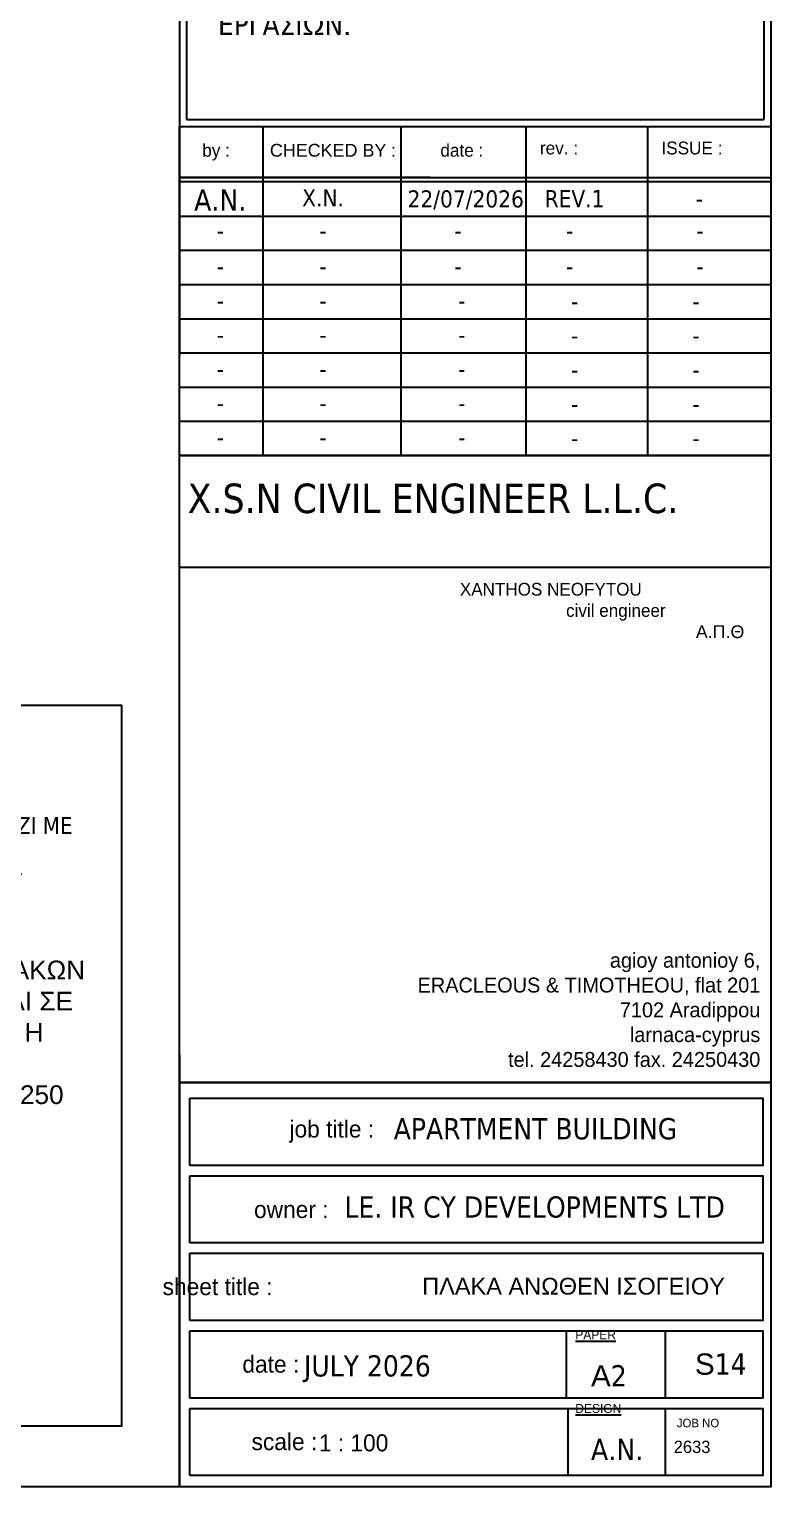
# Model space of a CAD drawing. Header units: millimetres. Extents: x -2171 to 1563, y -1758 to -1505.
# Drawn here: x -1058.63 to -1049.82, y -1630.29 to -1612.98 of the extents above; entities that cross this region are included whole.
import ezdxf

# ---------------------------------------------------------------- set-up
doc = ezdxf.new("R2010")
doc.units = ezdxf.units.MM
doc.layers.add('-S_TEXT', color=3, linetype='Continuous')
doc.layers.add('ANOIGMATA', color=7, linetype='Continuous')
doc.layers.add('A-ANNO-DIMS', color=1, linetype='Continuous', lineweight=9)
doc.layers.add('TEXT', color=20, linetype='Continuous', lineweight=13)
doc.styles.get("Standard").update_dxf_attribs({"font": 'tahoma.ttf'})

# ---------------------------------------------------------------- blocks, each defined once
blk = doc.blocks.new('PINAKAKI')
at = {"color": 0}
for p, q in [((121988.65, -208358.392), (121988.65, -208373.351)), ((121988.733, -208358.475), (121988.733, -208370.548)), ((121995.588, -208358.475), (121995.588, -208370.548)), ((121995.67, -208358.392), (121995.669, -208370.631)), ((121988.649, -208370.631), (121995.669, -208370.631)), ((121988.732, -208370.548), (121995.587, -208370.548)), ((121989.64, -208370.631), (121989.64, -208374.541)), ((121991.28, -208374.541), (121991.28, -208370.631)), ((121992.766, -208374.541), (121992.766, -208370.631)), ((121994.208, -208374.541), (121994.208, -208370.631)), ((121991.624, -208371.24), (121988.651, -208371.24)), ((121988.651, -208371.24), (121995.67, -208371.24)), ((121995.67, -208371.291), (121988.651, -208371.291)), ((121995.67, -208371.24), (121995.67, -208371.291)), ((121995.67, -208375.87), (121988.651, -208375.87)), ((121988.651, -208381.659), (121988.651, -208386.792)), ((121988.774, -208382.974), (121988.774, -208382.175)), ((121988.774, -208383.895), (121988.774, -208383.096)), ((121988.774, -208384.816), (121988.774, -208384.018)), ((121988.774, -208385.738), (121988.774, -208384.939)), ((121988.774, -208386.659), (121988.774, -208385.861))]:
    blk.add_line(p, q, dxfattribs=at)
at = {"color": 3}
blk.add_line((121995.67, -208372.455), (121995.67, -208374.541), dxfattribs=at)
at = {"color": 0}
for points in [[(121988.651, -208370.631), (121995.67, -208370.631), (121995.67, -208374.541), (121988.651, -208374.541)], [(121988.651, -208370.631), (121995.67, -208370.631), (121995.67, -208374.541), (121988.651, -208374.541)], [(121988.651, -208374.541), (121995.67, -208374.541), (121995.67, -208381.988), (121988.651, -208381.988)], [(121988.651, -208381.988), (121995.67, -208381.988), (121995.67, -208386.792), (121988.651, -208386.792)]]:
    blk.add_lwpolyline(points, close=True, dxfattribs=at)
for points in [[(121988.651, -208371.697), (121995.67, -208371.697)], [(121988.651, -208372.103), (121995.67, -208372.103)], [(121988.651, -208372.51), (121995.67, -208372.51)], [(121988.651, -208372.916), (121995.67, -208372.916)], [(121988.651, -208373.322), (121995.67, -208373.322)], [(121988.651, -208373.728), (121995.67, -208373.728)], [(121988.651, -208374.135), (121995.67, -208374.135)], [(121988.774, -208382.175), (121995.574, -208382.175), (121995.574, -208382.974), (121988.774, -208382.974)], [(121988.774, -208383.096), (121995.574, -208383.096), (121995.574, -208383.895), (121988.774, -208383.895)], [(121988.774, -208384.018), (121995.574, -208384.018), (121995.574, -208384.816), (121988.774, -208384.816)], [(121988.774, -208384.939), (121995.574, -208384.939), (121995.574, -208385.738), (121988.774, -208385.738)], [(121993.239, -208384.939), (121993.239, -208385.738)], [(121994.417, -208384.939), (121994.417, -208385.738)], [(121988.774, -208385.861), (121995.574, -208385.861), (121995.574, -208386.659), (121988.774, -208386.659)], [(121993.259, -208385.861), (121993.259, -208386.659)], [(121994.417, -208385.861), (121994.417, -208386.659)]]:
    blk.add_lwpolyline(points, dxfattribs=at)
blk.add_lwpolyline([(121988.651, -208374.541), (121995.67, -208374.541)])
at = {"layer": '-S_TEXT', "color": 3, "insert": (121989.107, -208366.797), "char_height": 0.25, "attachment_point": 1}
blk.add_mtext_dynamic_manual_height_columns('ΠΡΙΝ ΤΗΝ {\\fArial|b0|i0|c186|p34;Δ}ΙΕΚΠΕΡΑΙ{\\fArial|b0|i0|c186|p34;Ω}ΣΗ ΟΠΟΙΑΣ{\\fArial|b0|i0|c186|p34;Δ}ΗΠΟΤΕ ΕΡΓΑΣΙΑΣ ΝΑ ΕΛΕΓΧΟΝΤΑΙ ΤΑ ΑΡΧΙΤΕΚΤΟΝΙΚΑ ΣΧΕ{\\fArial|b0|i0|c186|p34;Δ}ΙΑ{\\fArial|b0|i0|c186|p34;.\\P}ΣΕ ΠΕΡΙΠΤ{\\fArial|b0|i0|c186|p34;Ω}ΣΗ {\\fArial|b0|i0|c186|p34;Δ}ΙΑΦΟΡΑΣ ΝΑ ΕΝΗΜΕΡ{\\fArial|b0|i0|c186|p34;Ω}ΝΕΤΑΙ Ο ΜΗΧΑΝΙΚΟΣ ΚΑΙ ΜΕΤΑ ΝΑ ΠΡΟΧ{\\fArial|b0|i0|c186|p34;Ω}ΡΕΙ Η ΕΚΤΕΛΕΣΗ Τ{\\fArial|b0|i0|c186|p34;Ω}Ν ΕΡΓΑΣΙ{\\fArial|b0|i0|c186|p34;Ω}Ν{\\fArial|b0|i0|c186|p34;.}', width=6.38621, gutter_width=1, heights=[0], dxfattribs=at)
at = {"layer": 'ANOIGMATA', "attachment_point": 1}
for s, insert, char_height, width in [('\\pi4.5494;{\\fBankGothic Lt BT|b0|i0|c0|p34;\\H1.5x;\\C7;XANTHOS NEOFYTOU\\P\\pi5.8103;civil engineer\\P\\pi7.351;\\fArial|b0|i0|c161|p34;Α.Π.Θ}', (121987.429, -208376.054), 0.10094, 7.9171), ('\\pxqr;{\\fBankGothic Lt BT|b0|i0|c161|p34;\\H1.1667x;\\C0;agioy antonioy 6,\\PERACLEOUS & TIMOTHEOU, flat 201\\P7102 Aradippou\\Plarnaca-cyprus\\Ptel. 24258430 fax. 24250430}', (121987.487, -208380.449), 0.15141, 8.05841), ('\\pxqr;{\\fBankGothic Lt BT|b0|i0|c0|p34;\\H1.5x;\\C7; \\H1.3333x; job title :}', (121987.622, -208382.441), 0.10094, 3.33818), ('\\A1;\\pxql;{\\H0.99983x;\\C7;APARTMENT BUILDING  \\H0.75013x;  }', (121991.193, -208382.412), 0.25234, 5.34758), ('\\pxqr;{\\fBankGothic Lt BT|b0|i0|c0|p34;\\H1.5x;\\C7; \\H1.3333x; owner :}', (121987.081, -208383.397), 0.10094, 3.33818), ('\\A1;{\\C7;LE. IR CY DEVELOPMENTS LTD  }', (121990.609, -208383.342), 0.2523, 5.34758), ('{\\fBankGothic Lt BT|b0|i0|c0|p34;\\C7;     sheet title :}', (121988.074, -208384.313), 0.20187, 3.33818), ('\\pxi8.03;{\\fBankGothic Lt BT|b0|i0|c161|p34;\\H0.5x;\\L\\C7;PAPER\\H2x;\\l }', (121991.643, -208384.933), 0.2125, 3.51387), ('\\pxqr;{\\fBankGothic Lt BT|b0|i0|c0|p34;\\C7; date :}', (121986.733, -208385.234), 0.20187, 3.33818), ('{\\fTahoma|b0|i0|c0|p34;\\C7;JULY 2026}', (121990.127, -208385.229), 0.25234, 4.57511), ('\\pxi8.03;{\\fBankGothic Lt BT|b0|i0|c0|p34;\\H0.5x;\\L\\C7;DESIGN\\H2x;\\l }', (121991.643, -208385.808), 0.2125, 3.51387), ('\\pxi8.03;{\\fBankGothic Lt BT|b0|i0|c0|p34;\\C7;JOB NO}', (121993.744, -208385.984), 0.10094, 3.33818), ('\\pxqr;{\\fBankGothic Lt BT|b0|i0|c0|p34;\\C7; scale :}', (121986.947, -208386.155), 0.20187, 3.33818), ('\\pxi8.03;{\\fBankGothic Lt BT|b0|i0|c161|p34;\\C7;2\\fBankGothic Lt BT|b0|i0|c0|p34;633}', (121993.339, -208386.244), 0.14671, 4.85205)]:
    blk.add_mtext(s, dxfattribs=dict(at, insert=insert, char_height=char_height, width=width))
at = {"layer": 'ANOIGMATA', "char_height": 0.25234, "attachment_point": 1}
for s, insert in [('{\\fArial|b0|i0|c186|p34;A}2', (121993.535, -208385.347)), ('A{\\fArial|b0|i0|c186|p34;.}N{\\fArial|b0|i0|c186|p34;.}', (121993.535, -208386.222))]:
    blk.add_mtext_dynamic_manual_height_columns(s, width=10.89316, gutter_width=1, heights=[0], dxfattribs=dict(at, insert=insert))
at = {"layer": 'TEXT', "color": 0, "attachment_point": 1}
for s, insert, char_height, width in [('\\pxqc;{\\fBankGothic Lt BT|b0|i0|c161|p34;\\C7;by :}', (121988.625, -208370.839), 0.15234, 0.91751), ('\\pxqc;{\\fArial|b0|i0|c186|p34;\\C7;CHECKED BY\\fBankGothic Lt BT|b0|i0|c161|p34; :}', (121989.201, -208370.839), 0.15234, 2.53906), ('\\pxqc;{\\fBankGothic Lt BT|b0|i0|c0|p34;\\C7;date :}', (121990.732, -208370.839), 0.15234, 2.53906), ('{\\fBankGothic Lt BT|b0|i0|c0|p34;\\C7;ISSUE\\fBankGothic Lt BT|b0|i0|c161|p34; :}', (121994.371, -208370.812), 0.15234, 2.53906), ('{\\fBankGothic Lt BT|b0|i0|c161|p34;\\C7;rev\\fBankGothic Lt BT|b0|i0|c0|p34;.\\fBankGothic Lt BT|b0|i0|c161|p34; :}', (121992.929, -208370.812), 0.152344, 2.53906), ('\\pxqc;{\\fTahoma|b0|i0|c0|p34;\\C7;A\\fTahoma|b0|i0|c161|p34;.\\fTahoma|b0|i0|c0|p34;N\\fTahoma|b0|i0|c161|p34;.}', (121988.625, -208371.379), 0.253906, 1.01563), ('\\pxqc;{\\fTahoma|b0|i0|c0|p34;\\H0.8x;\\C7;X.N.}', (121989.084, -208371.379), 0.25391, 2.53906), ('{\\fTahoma|b0|i0|c0|p34;\\C7;22\\fTahoma|b0|i0|c161|p34;/\\fTahoma|b0|i0|c0|p34;07\\fTahoma|b0|i0|c161|p34;/202\\fTahoma|b0|i0|c0|p34;6}', (121991.357, -208371.391), 0.203125, 1.35307), ('\\pxqc;{\\fTahoma|b0|i0|c0|p34;\\H0.8x;\\C7;REV.1}', (121992.706, -208371.388), 0.25391, 1.26753), ('\\pxqc;{\\fTahoma|b0|i0|c0|p34;\\H0.8x;\\C7; \\fTahoma|b0|i0|c161|p34;-}', (121994.148, -208371.388), 0.25391, 1.26753), ('\\pxqc;{\\fTahoma|b0|i0|c0|p34;\\H0.8x;\\C7;-}', (121988.625, -208371.768), 0.25391, 1.01563), ('\\pxqc;{\\fTahoma|b0|i0|c0|p34;\\H0.8x;\\C7;-}', (121989.084, -208371.768), 0.25391, 2.53906), ('\\pxqc;{\\fTahoma|b0|i0|c0|p34;\\H0.8x;\\C7;   -}', (121990.571, -208371.768), 0.25391, 2.53906), ('\\pxqc;{\\fTahoma|b0|i0|c0|p34;\\H0.8x;\\C7;-}', (121992.012, -208371.768), 0.25391, 2.53906), ('\\pxqc;{\\fTahoma|b0|i0|c0|p34;\\H0.8x;\\C7;-}', (121993.558, -208371.768), 0.25391, 2.53906), ('\\pxqc;{\\fTahoma|b0|i0|c0|p34;\\H0.8x;\\C7;-}', (121988.625, -208372.192), 0.25391, 1.01563), ('\\pxqc;{\\fTahoma|b0|i0|c0|p34;\\H0.8x;\\C7;-}', (121989.084, -208372.192), 0.25391, 2.53906), ('\\pxqc;{\\fTahoma|b0|i0|c0|p34;\\H0.8x;\\C7;   -}', (121990.571, -208372.192), 0.25391, 2.53906), ('\\pxqc;{\\fTahoma|b0|i0|c0|p34;\\H0.8x;\\C7;-}', (121992.012, -208372.192), 0.25391, 2.53906), ('\\pxqc;{\\fTahoma|b0|i0|c0|p34;\\H0.8x;\\C7;-}', (121993.558, -208372.192), 0.25391, 2.53906), ('\\pxqc;{\\fTahoma|b0|i0|c0|p34;\\H0.8x;\\C7;-}', (121988.625, -208372.598), 0.25391, 1.01563), ('\\pxqc;{\\fTahoma|b0|i0|c0|p34;\\H0.8x;\\C7;-}', (121989.084, -208372.598), 0.25391, 2.53906), ('\\pxqc;{\\fTahoma|b0|i0|c0|p34;\\H0.8x;\\C7;-}', (121990.732, -208372.598), 0.25391, 2.53906), ('\\pxqc;{\\fTahoma|b0|i0|c161|p34;\\H0.8x;\\C7;-}', (121992.706, -208372.607), 0.25391, 1.26753), ('\\pxqc;{\\fTahoma|b0|i0|c161|p34;\\H0.8x;\\C7;-}', (121994.148, -208372.607), 0.25391, 1.26753), ('\\pxqc;{\\fTahoma|b0|i0|c0|p34;\\H0.8x;\\C7;-}', (121988.625, -208373.004), 0.25391, 1.01563), ('\\pxqc;{\\fTahoma|b0|i0|c0|p34;\\H0.8x;\\C7;-}', (121989.084, -208373.004), 0.25391, 2.53906), ('\\pxqc;{\\fTahoma|b0|i0|c0|p34;\\H0.8x;\\C7;-}', (121990.732, -208373.004), 0.25391, 2.53906), ('\\pxqc;{\\fTahoma|b0|i0|c161|p34;\\H0.8x;\\C7;-}', (121992.706, -208373.013), 0.25391, 1.26753), ('\\pxqc;{\\fTahoma|b0|i0|c161|p34;\\H0.8x;\\C7;-}', (121994.148, -208373.013), 0.25391, 1.26753), ('\\pxqc;{\\fTahoma|b0|i0|c0|p34;\\H0.8x;\\C7;-}', (121988.625, -208373.41), 0.25391, 1.01563), ('\\pxqc;{\\fTahoma|b0|i0|c0|p34;\\H0.8x;\\C7;-}', (121989.084, -208373.41), 0.25391, 2.53906), ('\\pxqc;{\\fTahoma|b0|i0|c0|p34;\\H0.8x;\\C7;-}', (121990.732, -208373.41), 0.25391, 2.53906), ('\\pxqc;{\\fTahoma|b0|i0|c161|p34;\\H0.8x;\\C7;-}', (121992.706, -208373.419), 0.25391, 1.26753), ('\\pxqc;{\\fTahoma|b0|i0|c161|p34;\\H0.8x;\\C7;-}', (121994.148, -208373.419), 0.25391, 1.26753), ('\\pxqc;{\\fTahoma|b0|i0|c0|p34;\\H0.8x;\\C7;-}', (121988.625, -208373.817), 0.25391, 1.01563), ('\\pxqc;{\\fTahoma|b0|i0|c0|p34;\\H0.8x;\\C7;-}', (121989.084, -208373.817), 0.25391, 2.53906), ('\\pxqc;{\\fTahoma|b0|i0|c0|p34;\\H0.8x;\\C7;-}', (121990.732, -208373.817), 0.25391, 2.53906), ('\\pxqc;{\\fTahoma|b0|i0|c161|p34;\\H0.8x;\\C7;-}', (121992.706, -208373.826), 0.25391, 1.26753), ('\\pxqc;{\\fTahoma|b0|i0|c161|p34;\\H0.8x;\\C7;-}', (121994.148, -208373.826), 0.25391, 1.26753), ('\\pxqc;{\\fTahoma|b0|i0|c0|p34;\\H0.8x;\\C7;-}', (121988.625, -208374.223), 0.25391, 1.01563), ('\\pxqc;{\\fTahoma|b0|i0|c0|p34;\\H0.8x;\\C7;-}', (121989.084, -208374.223), 0.25391, 2.53906), ('\\pxqc;{\\fTahoma|b0|i0|c0|p34;\\H0.8x;\\C7;-}', (121990.732, -208374.223), 0.25391, 2.53906), ('\\pxqc;{\\fTahoma|b0|i0|c161|p34;\\H0.8x;\\C7;-}', (121992.706, -208374.232), 0.25391, 1.26753), ('\\pxqc;{\\fTahoma|b0|i0|c161|p34;\\H0.8x;\\C7;-}', (121994.148, -208374.232), 0.25391, 1.26753), ('X.S.N CIVIL ENGINEER L.L.C.\\P', (121988.746, -208374.875), 0.35, 6.92207)]:
    blk.add_mtext(s, dxfattribs=dict(at, insert=insert, char_height=char_height, width=width))
at = {"layer": 'TEXT', "insert": (121992.706, -208371.388), "char_height": 0.25391, "width": 1.26753, "attachment_point": 1}
blk.add_mtext('{\\fTahoma|b0|i0|c0|p34;\\H0.8x;\\C7; }', dxfattribs=at)

msp = doc.modelspace()

# ---------------------------------------------------------------- linework, layer by layer
at = {"layer": '-S_TEXT', "ltscale": 5}
msp.add_lwpolyline([(-1107.97, -1590.2497), (-1049.8225, -1590.2497), (-1049.8225, -1630.2944), (-1107.97, -1630.2944)], close=True, dxfattribs=at)
at = {"layer": '-S_TEXT', "color": 3, "linetype": 'Continuous', "ltscale": 0.5}
msp.add_lwpolyline([(-1065.1619, -1621.0071), (-1057.5317, -1621.0071), (-1057.5317, -1629.5721), (-1065.1619, -1629.5721)], close=True, dxfattribs=at)

# ---------------------------------------------------------------- block references
at = {"layer": '-S_TEXT', "linetype": 'Continuous', "ltscale": 0.5}
msp.add_blockref('PINAKAKI', (-123045.4927, 206756.498), dxfattribs=at)

# ---------------------------------------------------------------- texts
at = {"layer": '-S_TEXT', "linetype": 'Continuous', "ltscale": 0.5, "insert": (-1064.8471, -1621.3388), "char_height": 0.2, "attachment_point": 1}
msp.add_mtext_dynamic_manual_height_columns('\\pxql;{\\LΣΗΜΕΙ\\fArial|b0|i0|c186|p34;Ω\\fArial|b0|i0|c161|p34;ΣΕΙΣ\\fArial|b0|i0|c186|p34;:\\P\\l\\P\\pi-3,l3,t3;1.^I}ΥΠΟΧΡΕ{\\fArial|b0|i0|c186|p34;Ω}ΤΙΚΑ ΟΙ ΑΝΕΣΤΡΑΜΜΕΝΕΣ {\\fArial|b0|i0|c186|p34;/ }ΗΜΙΑΝΕΣΤΡΑΜΜΕΝΕΣ {\\fArial|b0|i0|c186|p34;Δ}ΟΚΟΙ ΣΚΥΡΟ{\\fArial|b0|i0|c186|p34;Δ}ΕΤΟΥΝΤΑΙ ΜΑΖΙ ΜΕ ΤΗΝ ΠΛΑΚΑ{\\fArial|b0|i0|c186|p34;. (}ΟΠΟΥ ΑΥΤΟ {\\fArial|b0|i0|c186|p34;Δ}ΕΝ ΕΙΝΑΙ {\\fArial|b0|i0|c186|p34;Δ}ΥΝΑΤΟ{\\fArial|b0|i0|c186|p34;, }Η ΣΚΥΡΟ{\\fArial|b0|i0|c186|p34;Δ}ΕΤΗΣΗ ΘΑ ΓΙΝΕΤΑΙ ΚΑΤΟΠΙ ΥΠΟ{\\fArial|b0|i0|c186|p34;Δ}ΕΙΞΗΣ ΤΟΥ ΕΠΙΒΛΕΠΟΝΤΑ ΜΗΧΑΝΙΚΟΥ{\\fArial|b0|i0|c186|p34;).\\P\\pi0,l0,tz;\\A1;\\fArial|b0|i0|c161|p34;\\H1.11111x;\\P\\pi-3,l3,t3;2.^IΣΕ ΠΕΡΙΠΤ\\fArial|b0|i0|c186|p34;Ω\\fArial|b0|i0|c161|p34;ΣΕΙΣ ΕΞ\\fArial|b0|i0|c186|p34;Ω\\fArial|b0|i0|c161|p34;ΤΕΡΙΚ\\fArial|b0|i0|c186|p34;Ω\\fArial|b0|i0|c161|p34;Ν Γ\\fArial|b0|i0|c186|p34;Ω\\fArial|b0|i0|c161|p34;ΝΙΑΚ\\fArial|b0|i0|c186|p34;Ω\\fArial|b0|i0|c161|p34;Ν ΤΟΙΧΟΠΟΙΙ\\fArial|b0|i0|c186|p34;Ω\\fArial|b0|i0|c161|p34;Ν ΠΟΥ \\fArial|b0|i0|c186|p34;Δ\\fArial|b0|i0|c161|p34;ΕΝ ΕΦΑΠΤΟΝΤΑΙ ΣΕ ΥΠΟΣΤΥΛ\\fArial|b0|i0|c186|p34;Ω\\fArial|b0|i0|c161|p34;ΜΑΤΑ\\fArial|b0|i0|c186|p34;, \\fArial|b0|i0|c161|p34;ΘΑ ΠΡΟΒΛΕΠΕΤΑΙ Η \\fArial|b0|i0|c186|p34;Δ\\fArial|b0|i0|c161|p34;ΙΑΜΟΡΦ\\fArial|b0|i0|c186|p34;Ω\\fArial|b0|i0|c161|p34;ΣΗ ΣΥΝ\\fArial|b0|i0|c186|p34;Δ\\fArial|b0|i0|c161|p34;ΕΤΙΚΟΥ ΥΠΟΣΤΥΛ\\fArial|b0|i0|c186|p34;Ω\\fArial|b0|i0|c161|p34;ΜΑΤΟΣ \\fArial|b0|i0|c186|p34;Δ\\fArial|b0|i0|c161|p34;ΙΑΣΤΑΣΕ\\fArial|b0|i0|c186|p34;Ω\\fArial|b0|i0|c161|p34;Ν \\fArial|b0|i0|c186|p34;250/250\\fArial|b0|i0|c161|p34; ΜΕ ΚΥΡΙΟ ΟΠΛΙΣΜΟ \\fArial|b0|i0|c186|p34;4\\fArial|b0|i0|c161|p34;Υ\\fArial|b0|i0|c186|p34;14\\fArial|b0|i0|c161|p34; ΚΑΙ ΣΥΝ\\fArial|b0|i0|c186|p34;Δ. \\fArial|b0|i0|c161|p34;Υ\\fArial|b0|i0|c186|p34;8/100.}', width=7.052977, gutter_width=1, heights=[0], dxfattribs=at)
at = {"layer": '-S_TEXT', "ltscale": 5, "insert": (-1050.7245, -1628.7101), "char_height": 0.252344, "attachment_point": 1}
msp.add_mtext_dynamic_manual_height_columns('{\\fArial|b0|i0|c186|p34;S}14', width=10.893157, gutter_width=1, heights=[0], dxfattribs=at)
at = {"layer": '-S_TEXT', "ltscale": 5, "insert": (-1055.264, -1629.6709), "char_height": 0.201875, "width": 3.338181, "attachment_point": 1}
msp.add_mtext('{\\fBankGothic Lt BT|b0|i0|c161|p34;\\C7; 1 : \\fBankGothic Lt BT|b0|i0|c0|p34;10\\fBankGothic Lt BT|b0|i0|c161|p34;0}', dxfattribs=at)
at = {"layer": 'A-ANNO-DIMS', "color": 7, "linetype": 'Continuous', "insert": (-1053.9622, -1627.8106), "char_height": 0.2, "width": 4.491897, "attachment_point": 1}
msp.add_mtext('{\\fArial|b0|i0|c161|p34;ΠΛΑΚΑ ΑΝΩΘΕΝ ΙΣΟΓΕΙΟΥ}', dxfattribs=at)

doc.saveas('drawing.dxf')
